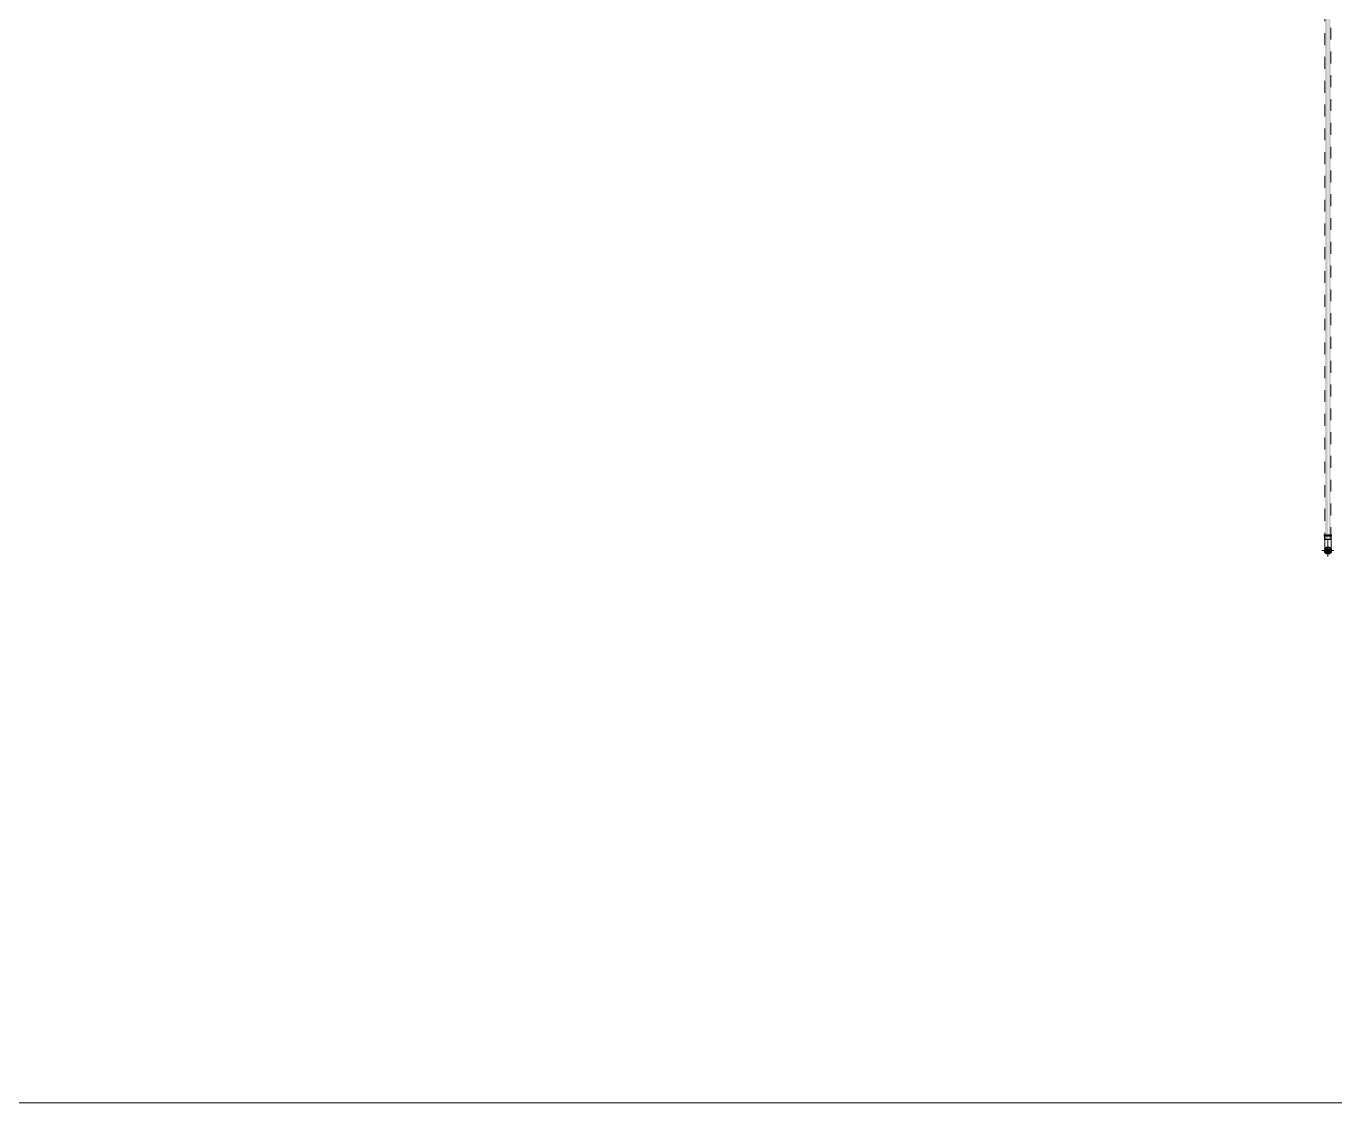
# Model space of a CAD drawing. Header units: metres. Extents: x 5 to 242, y -3 to 162.
# Drawn here: x 169.59 to 180.6, y 77.75 to 86.81 of the extents above; entities that cross this region are included whole.
import ezdxf

# ---------------------------------------------------------------- set-up
doc = ezdxf.new("R2010")
doc.units = ezdxf.units.M
doc.linetypes.add('Aligning Line', pattern=[0.012, 0.006, -0.006])
doc.layers.add('1053_ARQ_BASE_MATADOURO_dwg', color=7, linetype='Continuous', lineweight=5, true_color=0x767676)
for name, color, linetype, lineweight in [('A-COTAS', 7, 'Continuous', 9), ('P-PIPE', 7, 'Continuous', 5), ('P-PIPE-CNTR', 7, 'Continuous', 5)]:
    doc.layers.add(name, color=color, linetype=linetype, lineweight=lineweight)

# ---------------------------------------------------------------- blocks, each defined once
blk = doc.blocks.new('AF_Soldavel_Curva 45_90 - Standard-3646028-TÉRREO 1_20')
at = {"layer": 'P-PIPE'}
for p, q in [((154.11, 82.529), (154.11, 82.521)), ((154.141, 82.529), (154.11, 82.529)), ((154.11, 82.521), (154.112, 82.518)), ((154.11, 82.521), (154.141, 82.521)), ((154.112, 82.518), (154.112, 82.492)), ((154.112, 82.518), (154.141, 82.518)), ((154.112, 82.492), (154.114, 82.49)), ((154.112, 82.492), (154.141, 82.492)), ((154.114, 82.49), (154.141, 82.49)), ((154.116, 82.529), (154.141, 82.529)), ((154.141, 82.492), (154.116, 82.492)), ((154.171, 82.529), (154.141, 82.529)), ((154.141, 82.529), (154.166, 82.529)), ((154.141, 82.521), (154.171, 82.521)), ((154.141, 82.518), (154.169, 82.518)), ((154.141, 82.492), (154.169, 82.492)), ((154.166, 82.492), (154.141, 82.492)), ((154.141, 82.49), (154.168, 82.49)), ((154.168, 82.49), (154.169, 82.492)), ((154.169, 82.518), (154.171, 82.521)), ((154.169, 82.492), (154.169, 82.518)), ((154.171, 82.521), (154.171, 82.529))]:
    blk.add_line(p, q, dxfattribs=at)
at = {"layer": 'P-PIPE', "flags": 128}
for points in [[(154.114, 82.396), (154.114, 82.396), (154.114, 82.396), (154.114, 82.396), (154.114, 82.397), (154.114, 82.398), (154.114, 82.398), (154.114, 82.399), (154.114, 82.401), (154.114, 82.402), (154.114, 82.403), (154.114, 82.405), (154.114, 82.406), (154.114, 82.408), (154.114, 82.41), (154.114, 82.412), (154.114, 82.414), (154.114, 82.417), (154.114, 82.419), (154.114, 82.422), (154.114, 82.424), (154.114, 82.427), (154.114, 82.43), (154.114, 82.433), (154.114, 82.436), (154.114, 82.439), (154.114, 82.442), (154.114, 82.446), (154.114, 82.449), (154.114, 82.453), (154.114, 82.456), (154.114, 82.46), (154.114, 82.463), (154.114, 82.467), (154.114, 82.471), (154.114, 82.474), (154.114, 82.478), (154.114, 82.482), (154.114, 82.486), (154.114, 82.489), (154.114, 82.49)], [(154.168, 82.49), (154.168, 82.487), (154.168, 82.483), (154.168, 82.479), (154.168, 82.475), (154.168, 82.472), (154.168, 82.468), (154.168, 82.464), (154.168, 82.461), (154.168, 82.457), (154.168, 82.454), (154.168, 82.45), (154.168, 82.447), (154.168, 82.443), (154.168, 82.44), (154.168, 82.437), (154.168, 82.434), (154.168, 82.431), (154.168, 82.428), (154.168, 82.425), (154.168, 82.422), (154.168, 82.42), (154.168, 82.417), (154.168, 82.415), (154.168, 82.413), (154.168, 82.411), (154.168, 82.409), (154.168, 82.407), (154.168, 82.405), (154.168, 82.404), (154.168, 82.402), (154.168, 82.401), (154.168, 82.4), (154.168, 82.399), (154.168, 82.398), (154.168, 82.397), (154.168, 82.397), (154.168, 82.396), (154.168, 82.396), (154.168, 82.396)], [(154.116, 82.384), (154.116, 82.385), (154.115, 82.386), (154.115, 82.387), (154.115, 82.388), (154.114, 82.389), (154.114, 82.39), (154.114, 82.391), (154.114, 82.392), (154.114, 82.393), (154.114, 82.394), (154.114, 82.395), (154.114, 82.396)], [(154.123, 82.375), (154.122, 82.376), (154.121, 82.377), (154.121, 82.378)], [(154.141, 82.369), (154.14, 82.369), (154.139, 82.369), (154.137, 82.369), (154.136, 82.369), (154.135, 82.369), (154.134, 82.369), (154.133, 82.37), (154.132, 82.37), (154.131, 82.37), (154.13, 82.371), (154.129, 82.371), (154.128, 82.372)], [(154.168, 82.396), (154.168, 82.395), (154.168, 82.394), (154.168, 82.392), (154.168, 82.391), (154.167, 82.39), (154.167, 82.389), (154.167, 82.388), (154.166, 82.387), (154.166, 82.386), (154.166, 82.385), (154.165, 82.384), (154.165, 82.383), (154.164, 82.382), (154.164, 82.381), (154.163, 82.38), (154.163, 82.379), (154.162, 82.379), (154.161, 82.378), (154.16, 82.377), (154.16, 82.376), (154.159, 82.375), (154.158, 82.375), (154.157, 82.374), (154.156, 82.373), (154.155, 82.373), (154.154, 82.372), (154.154, 82.372), (154.153, 82.371), (154.152, 82.371), (154.151, 82.37), (154.15, 82.37), (154.149, 82.37), (154.147, 82.369), (154.146, 82.369), (154.145, 82.369), (154.144, 82.369), (154.143, 82.369), (154.142, 82.369), (154.141, 82.369), (154.141, 82.369)]]:
    blk.add_lwpolyline(points, dxfattribs=at)
at = {"layer": 'P-PIPE'}
for radius, start, end in [(0.0308, 90, 270), (0.0308, 90, 270), (0.0286, 90, 270), (0.0286, 90, 270), (0.0272, 90, 210), (0.025, 120, 195), (0.025, 120, 195), (0.0272, 250, 270), (0.025, 90, 105), (0.025, 90, 105), (0.025, 255, 270), (0.025, 255, 270), (0.0308, 270, 90), (0.0308, 270, 90), (0.0286, 270, 90), (0.0286, 270, 90), (0.0272, 70, 90), (0.025, 75, 90), (0.025, 75, 90), (0.0272, 270, 30), (0.025, 270, 285), (0.025, 270, 285), (0.025, 300, 15), (0.025, 300, 15)]:
    blk.add_arc((154.141, 82.396), radius, start, end, dxfattribs=at)
blk = doc.blocks.new('1053_ARQ_BASE_MATADOURO_dwg_arq geral tgov-4039641-TÉRREO 1_20')
at = {"layer": 'A-COTAS', "color": 253, "true_color": 0xaaaaaa}
blk.add_line((24.086, -5.433), (-62.437, -5.433), dxfattribs=at)
blk = doc.blocks.new('1053_ARQ_BASE_MATADOURO_dwg-3625622-TÉRREO 1_20')
blk.add_blockref('1053_ARQ_BASE_MATADOURO_dwg_arq geral tgov-4039641-TÉRREO 1_20', (130.21, 83.186))

msp = doc.modelspace()

# ---------------------------------------------------------------- hatches: boundary and pattern name
at = {"layer": 'P-PIPE', "true_color": 0x69503c}
for points in [[(180.514, 82.492), (180.539, 82.492), (180.533, 92.946), (180.514, 92.946), (180.514, 82.524)], [(180.564, 82.492), (180.557, 92.946), (180.539, 92.946), (180.546, 82.492), (180.564, 82.492)], [(180.533, 82.372), (180.546, 82.372), (180.564, 82.402), (180.533, 82.42), (180.515, 82.389)]]:
    msp.add_hatch(color=27, dxfattribs=at).paths.add_polyline_path(points)

# ---------------------------------------------------------------- linework, layer by layer
at = {"layer": 'P-PIPE', "linetype": 'Aligning Line', "lineweight": 15}
for p, q in [((180.514, 92.946), (180.514, 82.492)), ((180.564, 82.492), (180.564, 92.946)), ((180.514, 82.492), (180.564, 82.492))]:
    msp.add_line(p, q, dxfattribs=at)
at = {"layer": 'P-PIPE'}
for start, end in [(90, 180), (120, 180), (180, 195), (180, 270), (90, 105), (255, 270), (75, 90), (0, 90), (270, 0), (270, 285), (300, 0), (0, 15)]:
    msp.add_arc((180.539, 82.396), 0.025, start, end, dxfattribs=at)
at = {"layer": 'P-PIPE-CNTR'}
for p, q in [((180.539, 82.49), (180.539, 82.492)), ((180.539, 82.492), (180.539, 82.49)), ((180.539, 82.49), (180.539, 82.423)), ((180.539, 82.346), (180.539, 82.446)), ((180.489, 82.396), (180.589, 82.396))]:
    msp.add_line(p, q, dxfattribs=at)

# ---------------------------------------------------------------- block references
at = {"layer": '1053_ARQ_BASE_MATADOURO_dwg', "color": 253, "true_color": 0xaaaaaa}
msp.add_blockref('1053_ARQ_BASE_MATADOURO_dwg-3625622-TÉRREO 1_20', (26.399, 0), dxfattribs=at)
at = {"layer": 'P-PIPE'}
msp.add_blockref('AF_Soldavel_Curva 45_90 - Standard-3646028-TÉRREO 1_20', (26.399, 0), dxfattribs=at)

doc.saveas('drawing.dxf')
